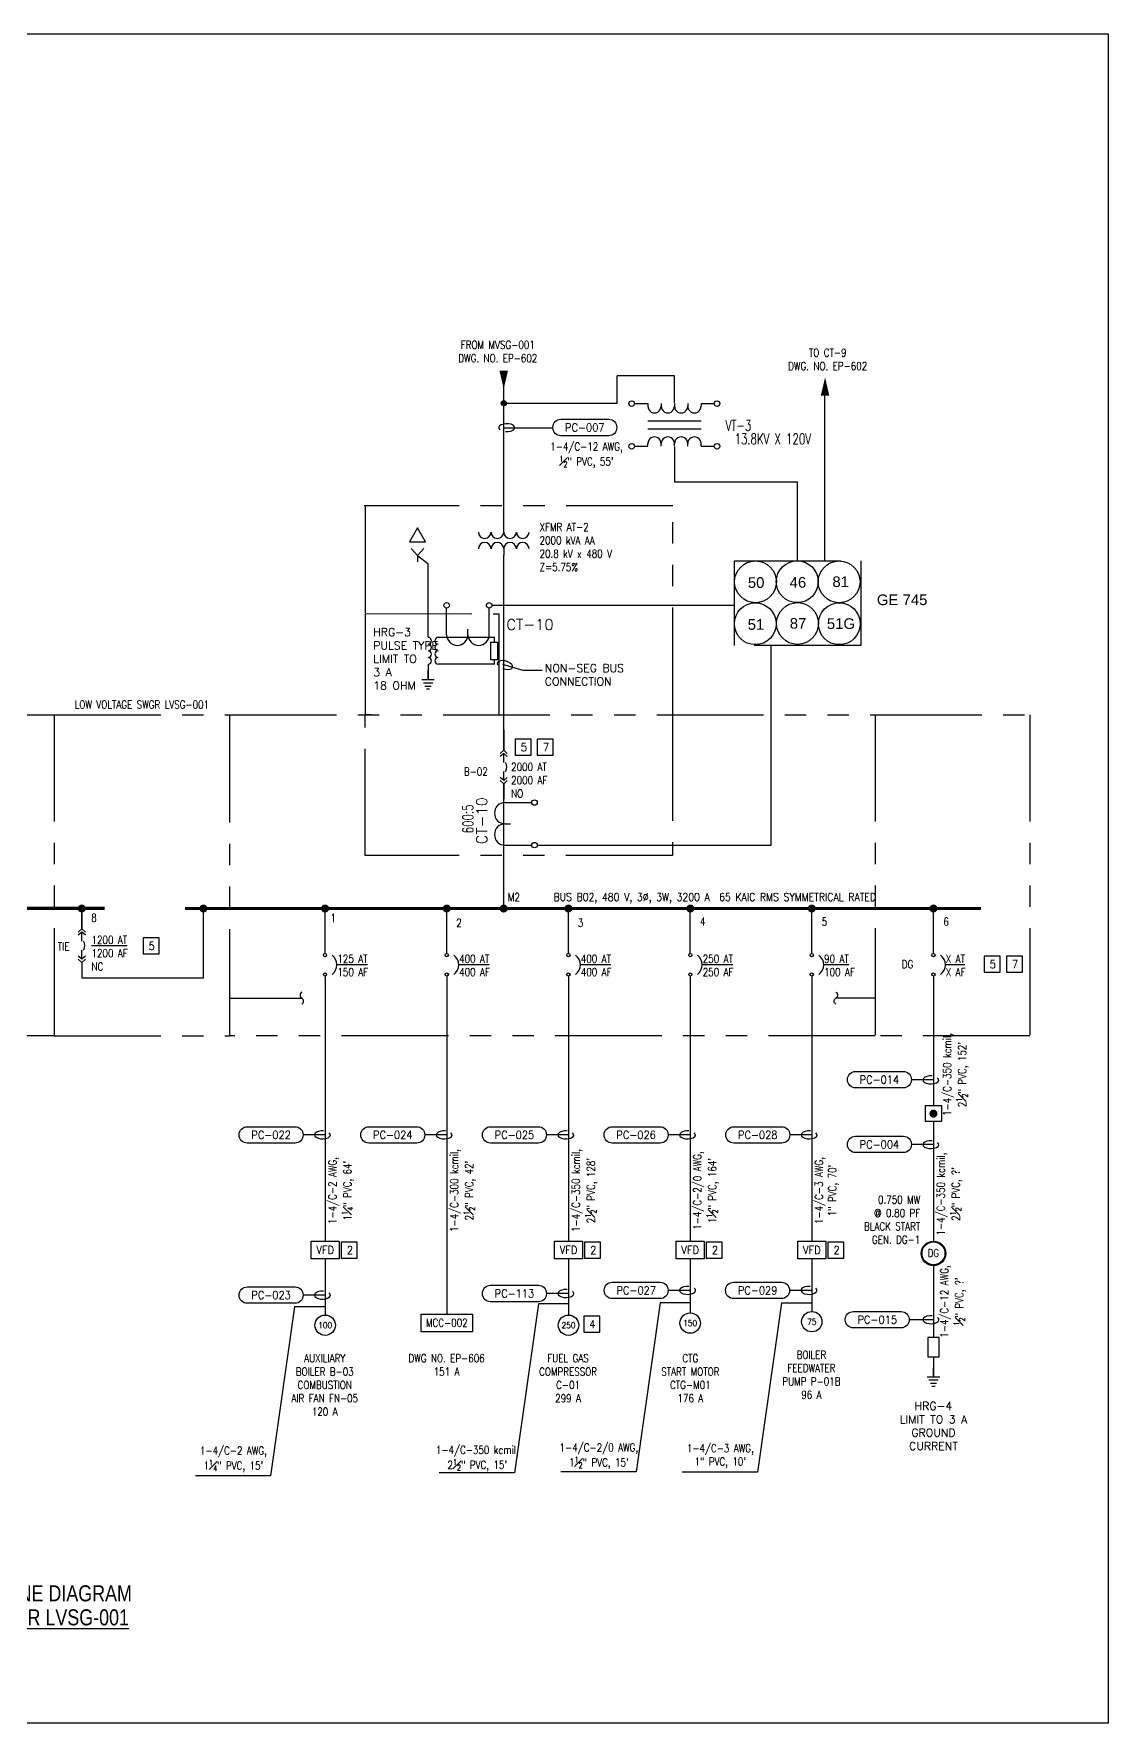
# Model space of a CAD drawing. Extents: x 4.3 to 27.9, y 0.8 to 20.6.
# Drawn here: x 15.35 to 27.94, y 0.83 to 20.62 of the extents above; entities that cross this region are included whole.
import ezdxf
from ezdxf.enums import TextEntityAlignment as Align

# ---------------------------------------------------------------- set-up
doc = ezdxf.new("R2010")
doc.units = 0
doc.header["$MEASUREMENT"] = 0
doc.linetypes.add('PHANTOM', pattern=[2.5, 1.25, -0.25, 0.25, -0.25, 0.25, -0.25])
doc.layers.get('0').update_dxf_attribs({"linetype": 'CONTINUOUS'})
doc.layers.get('Defpoints').update_dxf_attribs({"linetype": 'CONTINUOUS'})
for name, color, linetype in [('D-DETL-TITLE', 2, 'CONTINUOUS'), ('DESC', 7, 'CONTINUOUS'), ('E-1L-N2', 4, 'CONTINUOUS'), ('e-busline', 4, 'CONTINUOUS'), ('E-Cable Tag', 2, 'CONTINUOUS'), ('E-Cable Tag Dims', 3, 'CONTINUOUS'), ('e-ckt_line', 4, 'CONTINUOUS'), ('E-ENCLOSURE', 1, 'PHANTOM'), ('e-line-lwt2', 2, 'CONTINUOUS'), ('e-line-lwt3', 4, 'CONTINUOUS'), ('E-LINE-LWT4', 4, 'CONTINUOUS'), ('e-line-lwt5', 13, 'CONTINUOUS'), ('e-line-text', 2, 'CONTINUOUS'), ('G-Dimns-N', 3, 'CONTINUOUS'), ('G-Text-N', 2, 'CONTINUOUS'), ('SYMS', 7, 'CONTINUOUS'), ('TAGS', 7, 'CONTINUOUS'), ('WIRES', 7, 'CONTINUOUS')]:
    doc.layers.add(name, color=color, linetype=linetype)
doc.styles.add('BOLD', font='helvs1.shx', dxfattribs={"width": 0.8})
doc.styles.add('cb-ps1-8', font='SIMPLEX.shx', dxfattribs={"width": 0.8, "height": 0.125})
doc.styles.add('ROMANS', font='ROMANS.shx')
doc.styles.add('ROMANSCC', font='ROMANS.SHX', dxfattribs={"width": 0.8, "height": 0.125, "bigfont": 'bigfont.shx'})
doc.styles.add('rs', font='romans.shx', dxfattribs={"width": 0.8, "height": 0.1})
doc.styles.get("Standard").update_dxf_attribs({"font": 'arial.ttf', "width": 1.001})
doc.styles.add('STD3-32', font='MONOSI.SHX', dxfattribs={"width": 0.85, "height": 0.09375})
doc.styles.add('WD', font='romans.shx')
doc.dimstyles.new('dim', dxfattribs={"dimtxt": 0.09375, "dimasz": 0.125, "dimexe": 0.125, "dimexo": 0.0625, "dimgap": 0.0625, "dimtad": 1, "dimdec": 5, "dimzin": 3, "dimdsep": 46, "dimlunit": 4, "dimtxsty": 'rs', "dimblk": 'ARCHTICK', "dimcen": -0.09375, "dimdle": 0.125, "dimclrd": 1, "dimclre": 256, "dimclrt": 256, "dimazin": 1, "dimtfac": 1, "dimtdec": 5, "dimtix": 1, "dimtmove": 2, "dimatfit": 3, "dimldrblk": '$loop', "dimfxl": 1, "dimfrac": 1, "dimtolj": 1, "dimtzin": 0, "dimarcsym": 0})

# ---------------------------------------------------------------- blocks, each defined once
blk = doc.blocks.new('E-LINE-0028A')
at = {"layer": 'e-ckt_line'}
for p, q in [((0, 0.129), (0, 0)), ((0, 0), (0, -0.19)), ((0, -0.19), (-0.055, -0.239)), ((0, -0.239), (-0.055, -0.288)), ((0.055, -0.239), (0, -0.19)), ((0, -0.381), (0, -0.239)), ((0.055, -0.288), (0, -0.239)), ((0, -0.664), (0, -0.522)), ((0, -0.664), (-0.055, -0.615)), ((0, -0.713), (-0.055, -0.664)), ((0.055, -0.615), (0, -0.664)), ((0.055, -0.664), (0, -0.713)), ((0, -0.713), (0, -0.954))]:
    blk.add_line(p, q, dxfattribs=at)
blk.add_ellipse((-0.035, -0.451), major_axis=(0, 0.106), ratio=0.788845, start_param=3.982646, end_param=5.442117, dxfattribs=at)
blk = doc.blocks.new('transformer')
for p, q in [((0.459, 0.359), (0.459, 0.457)), ((0.459, 0.097), (0.459, 0))]:
    blk.add_line(p, q)
for centre, start, end in [((0.162, 0.359), 180, 0), ((0.36, 0.359), 180, 360), ((0.558, 0.359), 180, 0), ((0.757, 0.359), 180, 360), ((0.162, 0.097), 360, 180), ((0.36, 0.097), 0, 180), ((0.558, 0.097), 360, 180), ((0.757, 0.097), 0, 180)]:
    blk.add_arc(centre, 0.099, start, end)
blk = doc.blocks.new('G-SYMB-0001')
at = {"layer": 'D-DETL-TITLE'}
blk.add_line((-0.73, 0), (0.031, 0), dxfattribs=at)
at = {"layer": 'D-DETL-TITLE', "color": 4}
blk.add_circle((-0.365, -0.019), 0.366, dxfattribs=at)
at = {"layer": 'D-DETL-TITLE', "color": 3, "style": 'cb-ps1-8', "width": 0.8}
blk.add_text('SCALE:', height=0.125, dxfattribs=at).set_placement((0.073, -0.164))
at = {"layer": 'D-DETL-TITLE', "style": 'BOLD', "width": 0.8}
for tag, p in [('UPPER_TITLE', (0.069, 0.425)), ('LOWER_TITLE', (0.069, 0.05))]:
    blk.add_attdef(tag, p, '', height=0.25, dxfattribs=at)
at = {"layer": 'D-DETL-TITLE', "style": 'cb-ps1-8', "width": 0.8}
blk.add_attdef('DETAIL_TAG', text='', height=0.211, dxfattribs=at).set_placement((-0.353, 0.059), align=Align.CENTER)
at = {"layer": 'D-DETL-TITLE', "color": 3, "style": 'cb-ps1-8', "width": 0.8}
blk.add_attdef('DETAIL_SHEET', text='', height=0.125, dxfattribs=at).set_placement((-0.365, -0.164), align=Align.CENTER)
blk.add_attdef('SCALE', (0.784, -0.164), '', height=0.125, dxfattribs=at)
blk = doc.blocks.new('$loop')
blk.add_ellipse((-0.25, 0), major_axis=(0.75, 0), ratio=0.5, start_param=1.415416, end_param=6.849418)
blk = doc.blocks.new('_ArchTick')
at = {"color": 0, "linetype": 'ByBlock', "const_width": 0.15}
blk.add_lwpolyline([(-0.5, -0.5), (0.5, 0.5)], dxfattribs=at)
blk = doc.blocks.new('SLD-MTR')
at = {"layer": 'E-1L-N2'}
blk.add_circle((0, -0.159), 0.159, dxfattribs=at)
at = {"layer": 'e-line-text', "style": 'ROMANS', "width": 0.9, "flags": 4}
blk.add_attdef('MOTORRATING', text='', height=0.0937, dxfattribs=at).set_placement((0, -0.16), align=Align.MIDDLE_CENTER)
blk = doc.blocks.new('G-KEYN-0003')
blk.add_lwpolyline([(-0.135, 0.125), (-0.135, -0.125), (0.115, -0.125), (0.115, 0.125)], close=True)
at = {"style": 'STD3-32', "width": 0.85}
blk.add_attdef('NO', text='', height=0.0938, dxfattribs=at).set_placement((0, 0), align=Align.MIDDLE)
blk = doc.blocks.new('E-Cable Tag')
at = {"layer": 'E-Cable Tag'}
blk.add_lwpolyline([(-0.374, 0.128), (0.374, 0.128, -0.414214), (0.499, 0.003), (0.499, -0.003, -0.414214), (0.374, -0.128), (-0.374, -0.128, -0.414214), (-0.499, -0.003), (-0.499, 0.003, -0.414214)], format="xyb", close=True, dxfattribs=at)
at = {"layer": 'E-Cable Tag', "style": 'ROMANS', "width": 0.9}
blk.add_attdef('CELEMFR5-R1(1)', text='', height=0.125, dxfattribs=at).set_placement((0, 0), align=Align.MIDDLE_CENTER)
blk = doc.blocks.new('VFD')
at = {"layer": 'G-Text-N'}
blk.add_lwpolyline([(-0.218, 0), (0.218, 0), (0.218, -0.277), (-0.218, -0.277)], close=True, dxfattribs=at)
at = {"layer": 'G-Text-N', "style": 'ROMANS', "width": 0.9}
blk.add_attdef('VFD', text='', height=0.125, dxfattribs=at).set_placement((0, -0.139), align=Align.MIDDLE_CENTER)
blk = doc.blocks.new('E2')
for centre, start, end in [((-0.1875, 0), 180, 0), ((-0.0625, 0), 180, 0), ((0.0625, 0), 180, 0), ((0.1875, 0), 180, 0), ((-0.1875, -0.1875), 0, 180), ((-0.0625, -0.1875), 0, 180), ((0.0625, -0.1875), 0, 180), ((0.1875, -0.1875), 0, 180)]:
    blk.add_arc(centre, 0.0625, start, end)
blk = doc.blocks.new('e-ground')
at = {"layer": 'e-line-lwt3'}
for p, q in [((0.097, 0), (-0.097, 0)), ((0, 0), (0, 0.146)), ((0.073, -0.049), (-0.073, -0.049)), ((-0.049, -0.097), (0.049, -0.097)), ((0.024, -0.146), (-0.024, -0.146))]:
    blk.add_line(p, q, dxfattribs=at)
blk = doc.blocks.new('CB BOLT ON')
at = {"layer": 'E-LINE-LWT4', "linetype": 'Continuous'}
for centre in [(4.385, 22.683), (4.385, 22.38)]:
    blk.add_circle(centre, 0.0256, dxfattribs=at)
blk.add_arc((4.381, 22.532), 0.19, 306.8129, 52.8429, dxfattribs=at)
blk = doc.blocks.new('BREAK')
for centre, radius, start, end in [((0.19, -0.1), 0.212, 27.8124, 152.1876), ((-0.19, 0.11), 0.218, 210.5622, 329.4378)]:
    blk.add_arc(centre, radius, start, end)
blk = doc.blocks.new('E-GENERATOR')
at = {"layer": 'G-Text-N'}
for radius in [0.192, 0.179]:
    blk.add_circle((-0.016, -0.012), radius, dxfattribs=at)
at = {"color": 2, "style": 'ROMANS', "width": 0.8}
blk.add_attdef('52', text='', height=0.122, dxfattribs=at).set_placement((-0.018, -0.006), align=Align.MIDDLE)
blk = doc.blocks.new('HXF1CT')
for p, q in [((-0.25, 0.344), (-0.25, 0.032)), ((0, 0.344), (0, 0.281)), ((0.25, 0.344), (0.25, 0.032))]:
    blk.add_line(p, q)
for centre in [(-0.249, 0), (0.249, 0)]:
    blk.add_circle(centre, 0.0322)
for centre in [(-0.125, 0.344), (0.125, 0.344)]:
    blk.add_arc(centre, 0.125, 0, 180)
at = {"style": 'WD', "width": 0.7}
for tag, p in [('INST', (-0.388, 0.577)), ('LOC', (-0.388, 0.408)), ('DESC1', (-0.388, 0.252)), ('DESC2', (-0.388, 0.095))]:
    blk.add_attdef(tag, text='', height=0.125, dxfattribs=at).set_placement(p, align=Align.RIGHT)
at = {"style": 'WD'}
blk.add_attdef('TYPE', text='', height=0.125, dxfattribs=at).set_placement((0, 0.125), align=Align.CENTER)
for tag, p, height, flags in [('FAMILY', (0.304, 0.191), 0.01, 9), ('X4TERM01', (-0.281, 0), 0.0125, 1), ('X1TERM02', (0.281, 0), 0.0125, 1), ('X8TERM01', (-0.249, -0.032), 0.0125, 1), ('X8TERM02', (0.249, -0.032), 0.0125, 1)]:
    blk.add_attdef(tag, p, '', height=height, dxfattribs=dict(at, flags=flags))
blk.add_attdef('TAG1', (0.368, 0.188), '', height=0.125, dxfattribs=at)
at = {"linetype": 'Continuous', "style": 'WD', "flags": 9}
for tag, p in [('ASSYCODE', (0.328, 0.125)), ('MFG', (0.327, 0.143)), ('CAT', (0.329, 0.162))]:
    blk.add_attdef(tag, text='', height=0.01, dxfattribs=at).set_placement(p, align=Align.CENTER)
at = {"style": 'WD', "width": 0.7}
blk.add_attdef('RATING1', (0.368, 0.031), '', height=0.125, dxfattribs=at)
at = {"linetype": 'Continuous', "style": 'WD', "flags": 8}
for tag, p in [('TERM01', (-0.188, -0.031)), ('TERM02', (0.328, -0.031))]:
    blk.add_attdef(tag, text='', height=0.125, dxfattribs=at).set_placement(p, align=Align.TOP_LEFT)
blk = doc.blocks.new('HXF1')
for p, q in [((-0.469, 0), (-0.312, 0)), ((-0.312, 0), (-0.312, -0.031)), ((-0.156, 0), (-0.156, -0.031)), ((0, 0), (0, -0.031)), ((0.156, 0), (0.156, -0.031)), ((0.312, 0), (0.467, 0)), ((0.312, 0), (0.312, -0.031)), ((-0.312, -0.203), (0.312, -0.203)), ((-0.312, -0.297), (0.312, -0.297)), ((-0.469, -0.5), (-0.312, -0.5)), ((-0.312, -0.5), (-0.312, -0.469)), ((-0.156, -0.5), (-0.156, -0.469)), ((0, -0.5), (0, -0.469)), ((0.156, -0.5), (0.156, -0.469)), ((0.312, -0.5), (0.312, -0.469)), ((0.312, -0.5), (0.467, -0.5))]:
    blk.add_line(p, q)
for centre in [(-0.501, 0), (0.499, 0), (-0.501, -0.5), (0.499, -0.5)]:
    blk.add_circle(centre, 0.0322)
for centre, start, end in [((-0.234, -0.031), 180, 0.001), ((-0.078, -0.031), 180, 0.001), ((0.078, -0.031), 180, 0.001), ((0.234, -0.031), 180, 0.001), ((-0.234, -0.469), 0.001, 180.002), ((-0.078, -0.469), 0.001, 180.002), ((0.078, -0.469), 0.001, 180.002), ((0.234, -0.469), 0.001, 180.002)]:
    blk.add_arc(centre, 0.0781, start, end)
at = {"style": 'WD', "width": 0.7}
for tag, p in [('INST', (-0.591, 0.006)), ('DESC1', (-0.591, -0.32)), ('LOC', (-0.591, -0.164)), ('DESC2', (-0.591, -0.476))]:
    blk.add_attdef(tag, text='', height=0.125, dxfattribs=at).set_placement(p, align=Align.RIGHT)
at = {"linetype": 'Continuous', "style": 'WD', "flags": 8}
for tag, p in [('TERM03', (-0.031, 0.016)), ('TERM02', (0.438, 0.016))]:
    blk.add_attdef(tag, text='', height=0.125, dxfattribs=at).set_placement(p, align=Align.RIGHT)
at = {"style": 'WD'}
for tag, p, height, flags in [('X4TERM01', (-0.533, 0), 0.0125, 1), ('X2TERM01', (-0.501, 0.032), 0.0125, 1), ('X2TERM03', (0, 0.009), 0.0125, 1), ('X2TERM02', (0.499, 0.032), 0.0125, 1), ('X1TERM02', (0.531, 0), 0.0125, 1), ('FAMILY', (0.46, -0.247), 0.01, 9), ('X4TERM04', (-0.533, -0.5), 0.0125, 1), ('X8TERM04', (-0.501, -0.532), 0.0125, 1), ('X8TERM06', (0, -0.507), 0.0125, 1), ('X8TERM05', (0.499, -0.532), 0.0125, 1), ('X1TERM05', (0.531, -0.5), 0.0125, 1)]:
    blk.add_attdef(tag, p, '', height=height, dxfattribs=dict(at, flags=flags))
at = {"linetype": 'Continuous', "style": 'WD', "flags": 8}
blk.add_attdef('TERM01', (-0.438, 0.016), '', height=0.125, dxfattribs=at)
at = {"style": 'WD'}
blk.add_attdef('TAG1', (0.524, -0.219), '', height=0.125, dxfattribs=at)
at = {"linetype": 'Continuous', "style": 'WD', "flags": 9}
for tag, p in [('ASSYCODE', (0.487, -0.313)), ('MFG', (0.484, -0.295)), ('CAT', (0.485, -0.275))]:
    blk.add_attdef(tag, text='', height=0.01, dxfattribs=at).set_placement(p, align=Align.CENTER)
at = {"style": 'WD', "width": 0.7}
blk.add_attdef('RATING1', (0.556, -0.375), '', height=0.125, dxfattribs=at)
at = {"linetype": 'Continuous', "style": 'WD', "flags": 8}
for tag, p in [('TERM06', (-0.031, -0.516)), ('TERM05', (0.438, -0.516))]:
    blk.add_attdef(tag, text='', height=0.125, dxfattribs=at).set_placement(p, align=Align.TOP_RIGHT)
blk.add_attdef('TERM04', text='', height=0.125, dxfattribs=at).set_placement((-0.438, -0.516), align=Align.TOP_LEFT)
blk = doc.blocks.new('WDDOT')
for radius in [0.03, 0.0187, 0.00929]:
    blk.add_circle((0, 0), radius)

msp = doc.modelspace()

# ---------------------------------------------------------------- linework, layer by layer
at = {"layer": 'Defpoints', "color": 3}
for p, q in [((21.265, 5.745), (20.985, 3.766)), ((21.619, 5.745), (21.265, 5.745)), ((22.689, 5.754), (22.408, 3.775)), ((23.043, 5.754), (22.689, 5.754)), ((24.112, 5.751), (23.831, 3.772)), ((24.466, 5.751), (24.112, 5.751)), ((18.408, 5.708), (18.127, 3.729)), ((18.762, 5.708), (18.408, 5.708)), ((20.985, 3.766), (20.103, 3.766)), ((22.408, 3.775), (21.526, 3.775)), ((23.831, 3.772), (22.949, 3.772)), ((18.127, 3.729), (17.246, 3.729))]:
    msp.add_line(p, q, dxfattribs=at)
at = {"layer": 'Defpoints'}
msp.add_lwpolyline([(4.274, 20.622), (27.938, 20.622), (27.938, 0.831), (4.274, 0.831)], close=True, dxfattribs=at)
at = {"layer": 'e-busline', "const_width": 0.0375, "flags": 128}
for points in [[(5.358, 10.377), (16.184, 10.377)], [(17.123, 10.375), (26.449, 10.375)]]:
    msp.add_lwpolyline(points, dxfattribs=at)
at = {"layer": 'e-busline', "const_width": 0.0469, "flags": 128}
for points in [[(15.892, 10.375, 1), (15.939, 10.375, 1)], [(17.317, 10.375, 1), (17.364, 10.375, 1)], [(18.741, 10.375, 1), (18.788, 10.375, 1)], [(20.167, 10.375, 1), (20.214, 10.375, 1)], [(20.834, 10.375, 1), (20.881, 10.375, 1)], [(21.592, 10.375, 1), (21.639, 10.375, 1)], [(23.02, 10.375, 1), (23.067, 10.375, 1)], [(24.442, 10.375, 1), (24.489, 10.375, 1)], [(25.867, 10.375, 1), (25.914, 10.375, 1)]]:
    msp.add_lwpolyline(points, format="xyb", close=True, dxfattribs=at)
at = {"layer": 'E-ENCLOSURE'}
for p, q in [((15.59, 12.645), (17.649, 12.645)), ((15.59, 8.883), (17.649, 8.883))]:
    msp.add_line(p, q, dxfattribs=at)
for points in [[(22.837, 12.651), (22.837, 15.091), (19.224, 15.091)], [(19.234, 15.09), (19.234, 13.831), (20.8, 13.827), (20.8, 12.645)], [(22.836, 12.652), (22.836, 10.998), (19.235, 10.996), (19.235, 12.651)], [(25.209, 12.645), (27.02, 12.645), (27.02, 8.883), (25.209, 8.883)]]:
    msp.add_lwpolyline(points, dxfattribs=at)
for points in [[(23.559, 14.449), (25.039, 14.449), (25.039, 13.457), (23.559, 13.457)], [(5.114, 12.645), (15.59, 12.645), (15.59, 8.883), (5.114, 8.883)], [(17.649, 12.645), (25.209, 12.645), (25.209, 8.883), (17.649, 8.883)]]:
    msp.add_lwpolyline(points, close=True, dxfattribs=at)
at = {"layer": 'E-ENCLOSURE', "flags": 128}
msp.add_lwpolyline([(19.234, 13.829), (19.234, 12.648), (19.435, 12.645)], dxfattribs=at)
at = {"layer": 'e-line-lwt2'}
for p, q in [((17.649, 9.325), (18.492, 9.325)), ((25.209, 9.325), (24.748, 9.325))]:
    msp.add_line(p, q, dxfattribs=at)
msp.add_lwpolyline([(19.889, 5.624), (20.492, 5.624), (20.492, 5.416), (19.889, 5.416)], close=True, dxfattribs=at)
at = {"layer": 'e-line-lwt3'}
for p, q in [((19.847, 14.51), (19.97, 14.418)), ((19.97, 14.418), (19.97, 13.552)), ((20.087, 13.552), (20.75, 13.552)), ((20.746, 13.549), (20.746, 13.494)), ((20.746, 13.29), (20.746, 13.234)), ((19.971, 13.237), (19.971, 13.053)), ((20.744, 13.237), (20.089, 13.237)), ((18.764, 9.848), (18.764, 9.997)), ((20.191, 9.848), (20.191, 9.997)), ((21.616, 9.848), (21.616, 9.997)), ((23.043, 9.848), (23.043, 9.997)), ((24.466, 9.848), (24.466, 9.997)), ((25.891, 9.848), (25.891, 9.997)), ((18.764, 9.583), (18.764, 9.457)), ((20.191, 9.583), (20.191, 9.457)), ((21.616, 9.583), (21.616, 9.457)), ((23.043, 9.583), (23.043, 9.457)), ((24.466, 9.583), (24.466, 9.457)), ((25.891, 9.583), (25.891, 9.457))]:
    msp.add_line(p, q, dxfattribs=at)
for points in [[(20.706, 13.494), (20.786, 13.494), (20.786, 13.29), (20.706, 13.29)], [(25.797, 8.066), (25.984, 8.066), (25.984, 7.878), (25.797, 7.878)], [(25.958, 5.35), (25.823, 5.35), (25.823, 5.122), (25.958, 5.122)]]:
    msp.add_lwpolyline(points, close=True, dxfattribs=at)
at = {"layer": 'e-line-lwt3', "const_width": 0.0469, "flags": 128}
msp.add_lwpolyline([(25.867, 7.972, 1), (25.914, 7.972, 1)], format="xyb", close=True, dxfattribs=at)
at = {"layer": 'e-line-lwt3'}
for points in [[(20.907, 16.674), (20.857, 16.461), (20.808, 16.674)], [(24.571, 16.383), (24.621, 16.596), (24.671, 16.383)]]:
    msp.add_solid(points, dxfattribs=at)
at = {"layer": 'e-line-lwt5'}
for p, q in [((20.857, 14.859), (20.857, 16.674)), ((20.857, 12.23), (20.857, 14.516)), ((20.857, 10.375), (20.857, 11.838)), ((15.916, 10.136), (15.916, 10.352)), ((17.341, 9.563), (17.341, 10.375)), ((18.764, 9.997), (18.764, 10.375)), ((20.191, 9.997), (20.191, 10.375)), ((21.616, 9.997), (21.616, 10.375)), ((23.043, 9.997), (23.043, 10.375)), ((24.466, 9.997), (24.466, 10.375)), ((25.891, 9.997), (25.891, 10.375)), ((15.916, 9.744), (15.916, 9.563)), ((15.916, 9.563), (17.341, 9.563)), ((18.766, 9.514), (18.766, 6.479)), ((20.191, 9.514), (20.191, 5.626)), ((21.616, 9.514), (21.616, 6.479)), ((23.041, 9.514), (23.041, 6.479)), ((24.466, 9.514), (24.466, 6.479)), ((25.891, 9.457), (25.891, 8.066)), ((25.891, 7.878), (25.891, 6.479)), ((18.766, 6.271), (18.766, 5.613)), ((21.616, 6.271), (21.616, 5.613)), ((23.041, 6.271), (23.041, 5.638)), ((24.466, 6.271), (24.466, 5.652)), ((25.891, 6.191), (25.891, 5.35)), ((25.891, 5.122), (25.891, 4.886))]:
    msp.add_line(p, q, dxfattribs=at)
at = {"layer": 'G-Text-N'}
for p, q in [((19.774, 14.592), (19.847, 14.51)), ((19.92, 14.592), (19.847, 14.51)), ((19.847, 14.51), (19.847, 14.436))]:
    msp.add_line(p, q, dxfattribs=at)
msp.add_lwpolyline([(19.848, 14.834), (19.754, 14.67), (19.943, 14.67)], close=True, dxfattribs=at)
at = {"layer": 'WIRES', "color": 3}
for p, q in [((22.187, 16.294), (22.187, 16.616)), ((22.857, 16.616), (22.187, 16.616)), ((22.857, 16.299), (22.857, 16.616)), ((20.857, 16.294), (22.187, 16.294)), ((23.416, 16.266), (23.416, 16.266)), ((24.62, 14.449), (24.62, 16.383)), ((22.857, 15.784), (22.857, 15.372)), ((22.857, 15.372), (23.416, 15.372)), ((23.416, 15.372), (24.299, 15.372)), ((24.299, 14.448), (24.299, 15.372)), ((20.719, 13.927), (23.554, 13.927)), ((23.989, 11.119), (23.989, 13.454)), ((21.25, 11.119), (23.989, 11.119))]:
    msp.add_line(p, q, dxfattribs=at)
at = {"layer": 'WIRES'}
for p, q in [((23.562, 14.19), (23.562, 14.227)), ((24.051, 14.192), (24.051, 14.229)), ((24.542, 14.2), (24.542, 14.237)), ((23.56, 13.699), (23.56, 13.736)), ((24.053, 13.712), (24.053, 13.749)), ((24.544, 13.709), (24.544, 13.746))]:
    msp.add_line(p, q, dxfattribs=at)
at = {"layer": 'WIRES', "color": 4}
for centre in [(24.295, 14.203), (23.806, 14.202), (24.786, 14.202), (23.804, 13.711), (24.298, 13.714), (24.788, 13.711)]:
    msp.add_circle(centre, 0.245, dxfattribs=at)

# ---------------------------------------------------------------- block references
at = {"xscale": 0.75, "yscale": 0.75, "zscale": 0.75}
msp.add_blockref('E-GENERATOR', (25.903, 6.344), dxfattribs=at).add_auto_attribs({'52': 'DG'})
at = {"layer": 'D-DETL-TITLE', "xscale": 0.75, "yscale": 0.75, "zscale": 0.75}
msp.add_blockref('G-SYMB-0001', (14.122, 1.94), dxfattribs=at).add_auto_attribs({'UPPER_TITLE': 'SINGLE LINE DIAGRAM', 'LOWER_TITLE': '%%u480 V SWGR LVSG-001', 'DETAIL_TAG': '1', 'DETAIL_SHEET': '-', 'SCALE': 'NTS'})
at = {"layer": 'E-Cable Tag', "xscale": 0.75, "yscale": 0.75, "zscale": 0.75}
for p, values in [((25.258, 8.37), {'CELEMFR5-R1(1)': 'PC-014'}), ((18.133, 7.723), {'CELEMFR5-R1(1)': 'PC-022'}), ((19.558, 7.723), {'CELEMFR5-R1(1)': 'PC-024'}), ((20.983, 7.723), {'CELEMFR5-R1(1)': 'PC-025'}), ((22.408, 7.723), {'CELEMFR5-R1(1)': 'PC-026'}), ((23.833, 7.723), {'CELEMFR5-R1(1)': 'PC-028'}), ((25.258, 7.611), {'CELEMFR5-R1(1)': 'PC-004'}), ((18.133, 5.846), {'CELEMFR5-R1(1)': 'PC-023'}), ((20.983, 5.865), {'CELEMFR5-R1(1)': 'PC-113'}), ((22.409, 5.901), {'CELEMFR5-R1(1)': 'PC-027'}), ((23.831, 5.901), {'CELEMFR5-R1(1)': 'PC-029'}), ((25.232, 5.558), {'CELEMFR5-R1(1)': 'PC-015'})]:
    msp.add_blockref('E-Cable Tag', p, dxfattribs=at).add_auto_attribs(values)
at = {"layer": 'e-line-lwt2', "yscale": 0.1875, "zscale": 0.1875}
for p, xscale, rotation in [((18.492, 9.325), 0.1875, 270), ((24.748, 9.325), -0.1875, 90)]:
    msp.add_blockref('BREAK', p, dxfattribs=dict(at, xscale=xscale, rotation=rotation))
at = {"layer": 'e-line-lwt3', "xscale": 0.75, "yscale": 0.75, "zscale": 0.75}
for name, p in [('transformer', (20.513, 14.516)), ('E-LINE-0028A', (20.857, 12.372)), ('CB BOLT ON', (15.475, -7.183)), ('CB BOLT ON', (16.902, -7.183)), ('CB BOLT ON', (18.327, -7.183)), ('CB BOLT ON', (19.754, -7.183)), ('CB BOLT ON', (21.177, -7.183)), ('CB BOLT ON', (22.602, -7.183))]:
    msp.add_blockref(name, p, dxfattribs=at)
at = {"layer": 'e-line-lwt3', "xscale": 0.6300000000000026, "yscale": 0.6300000000000026, "zscale": 0.6300000000000026, "rotation": 270}
msp.add_blockref('E2', (20.089, 13.394), dxfattribs=at)
at = {"layer": 'e-line-lwt3', "xscale": 0.75, "yscale": 0.75, "zscale": 0.75}
for p, values in [((18.766, 5.613), {'MOTORRATING': '100'}), ((21.616, 5.613), {'MOTORRATING': '250'}), ((23.041, 5.638), {'MOTORRATING': '150'}), ((24.466, 5.654), {'MOTORRATING': '75'})]:
    msp.add_blockref('SLD-MTR', p, dxfattribs=at).add_auto_attribs(values)
at = {"layer": 'e-line-lwt5', "xscale": 0.75, "yscale": 0.75, "zscale": 0.75}
msp.add_blockref('E-LINE-0028A', (15.916, 10.279), dxfattribs=at)
at = {"layer": 'G-Text-N', "xscale": 0.75, "yscale": 0.75, "zscale": 0.75}
for name, p, values in [('E-Cable Tag', (21.807, 16.01), {'CELEMFR5-R1(1)': 'PC-007'}), ('VFD', (18.766, 6.479), {'VFD': 'VFD'}), ('VFD', (21.616, 6.479), {'VFD': 'VFD'}), ('VFD', (23.041, 6.479), {'VFD': 'VFD'}), ('VFD', (24.466, 6.479), {'VFD': 'VFD'})]:
    msp.add_blockref(name, p, dxfattribs=at).add_auto_attribs(values)
for p in [(19.971, 13.053), (25.891, 4.886)]:
    msp.add_blockref('e-ground', p, dxfattribs=at)
at = {"layer": 'G-Text-N'}
ref = msp.add_blockref('G-KEYN-0003', (21.093, 12.265), dxfattribs=dict(at, xscale=0.75, yscale=0.75, zscale=0.75))
ref.add_attrib('NO', '5', dxfattribs={"layer": '0', "height": 0.0938, "style": 'ROMANS', "width": 0.9}).set_placement((21.093, 12.265), align=Align.MIDDLE)
ref = msp.add_blockref('G-KEYN-0003', (21.352, 12.265), dxfattribs=dict(at, xscale=0.75, yscale=0.75, zscale=0.75))
ref.add_attrib('NO', '7', dxfattribs={"layer": '0', "height": 0.0938, "style": 'ROMANS', "width": 0.9}).set_placement((21.352, 12.265), align=Align.MIDDLE)
ref = msp.add_blockref('G-KEYN-0003', (16.734, 9.936), dxfattribs=dict(at, xscale=0.75, yscale=0.75, zscale=0.75))
ref.add_attrib('NO', '5', dxfattribs={"layer": '0', "height": 0.0938, "style": 'ROMANS', "width": 0.9}).set_placement((16.734, 9.936), align=Align.MIDDLE)
ref = msp.add_blockref('G-KEYN-0003', (26.586, 9.722), dxfattribs=dict(at, xscale=0.75, yscale=0.75, zscale=0.75))
ref.add_attrib('NO', '5', dxfattribs={"layer": '0', "height": 0.0938, "style": 'ROMANS', "width": 0.9}).set_placement((26.586, 9.722), align=Align.MIDDLE)
ref = msp.add_blockref('G-KEYN-0003', (26.846, 9.722), dxfattribs=dict(at, xscale=0.75, yscale=0.75, zscale=0.75))
ref.add_attrib('NO', '7', dxfattribs={"layer": '0', "height": 0.0938, "style": 'ROMANS', "width": 0.9}).set_placement((26.846, 9.722), align=Align.MIDDLE)
ref = msp.add_blockref('G-KEYN-0003', (19.056, 6.373), dxfattribs=dict(at, xscale=0.75, yscale=0.75, zscale=0.75))
ref.add_attrib('NO', '2', dxfattribs={"layer": '0', "height": 0.0938, "style": 'ROMANS', "width": 0.9}).set_placement((19.056, 6.373), align=Align.MIDDLE)
ref = msp.add_blockref('G-KEYN-0003', (21.906, 6.373), dxfattribs=dict(at, xscale=0.75, yscale=0.75, zscale=0.75))
ref.add_attrib('NO', '2', dxfattribs={"layer": '0', "height": 0.0938, "style": 'ROMANS', "width": 0.9}).set_placement((21.906, 6.373), align=Align.MIDDLE)
ref = msp.add_blockref('G-KEYN-0003', (23.331, 6.373), dxfattribs=dict(at, xscale=0.75, yscale=0.75, zscale=0.75))
ref.add_attrib('NO', '2', dxfattribs={"layer": '0', "height": 0.0938, "style": 'ROMANS', "width": 0.9}).set_placement((23.331, 6.373), align=Align.MIDDLE)
ref = msp.add_blockref('G-KEYN-0003', (24.756, 6.373), dxfattribs=dict(at, xscale=0.75, yscale=0.75, zscale=0.75))
ref.add_attrib('NO', '2', dxfattribs={"layer": '0', "height": 0.0938, "style": 'ROMANS', "width": 0.9}).set_placement((24.756, 6.373), align=Align.MIDDLE)
ref = msp.add_blockref('G-KEYN-0003', (21.895, 5.507), dxfattribs=dict(at, xscale=0.75, yscale=0.75, zscale=0.75))
ref.add_attrib('NO', '4', dxfattribs={"layer": '0', "height": 0.0938, "style": 'ROMANS', "width": 0.9}).set_placement((21.895, 5.507), align=Align.MIDDLE)
at = {"layer": 'SYMS', "color": 3}
msp.add_blockref('WDDOT', (20.857, 16.294), dxfattribs=at)
at = {"layer": 'SYMS'}
ref = msp.add_blockref('HXF1', (22.857, 16.29), dxfattribs=at)
ref.add_attrib('DESC1', 'VT-3', dxfattribs={"layer": 'DESC', "height": 0.125, "style": 'WD', "width": 0.7}).set_placement((23.757, 15.971), align=Align.RIGHT)
ref.add_attrib('DESC2', '13.8KV X 120V', dxfattribs={"layer": 'DESC', "height": 0.125, "style": 'WD', "width": 0.7}).set_placement((24.457, 15.814), align=Align.RIGHT)
ref = msp.add_blockref('HXF1CT', (20.438, 13.927), dxfattribs=dict(at, rotation=180))
ref.add_attrib('TAG1', 'CT-10', (20.889, 13.639), dxfattribs={"layer": 'TAGS', "height": 0.125, "style": 'WD'})
ref = msp.add_blockref('HXF1CT', (21.218, 11.367), dxfattribs=dict(at, rotation=90))
ref.add_attrib('TAG1', 'CT-10', (20.663, 11.127), dxfattribs={"layer": 'TAGS', "height": 0.125, "rotation": 90, "style": 'WD'})
ref.add_attrib('DESC1', '600:5', dxfattribs={"layer": 'DESC', "height": 0.125, "rotation": 90, "style": 'WD', "width": 0.7}).set_placement((20.5, 11.594), align=Align.RIGHT)

# ---------------------------------------------------------------- texts
at = {"layer": 'DESC', "char_height": 0.125, "attachment_point": 1}
for s, insert in [('50', (23.717, 14.256)), ('46', (24.206, 14.258)), ('81', (24.707, 14.266)), ('GE 745', (25.228, 14.054)), ('51', (23.715, 13.765)), ('87', (24.208, 13.778)), ('51G', (24.642, 13.775))]:
    msp.add_mtext_dynamic_manual_height_columns(s, width=0.71713, gutter_width=0.501, heights=[0], dxfattribs=dict(at, insert=insert))
at = {"layer": 'G-Text-N', "linetype": 'Continuous', "style": 'ROMANS', "width": 0.8}
for s, p in [('B-02', (20.391, 11.932)), ('M2', (20.906, 10.463)), ('1', (18.828, 10.217, -135)), ('TIE', (15.634, 9.883)), ('DG', (25.52, 9.675))]:
    msp.add_text(s, height=0.0938, dxfattribs=at).set_placement(p)
at = {"layer": 'G-Text-N', "style": 'ROMANSCC', "width": 0.85}
msp.add_text('BUS B02, 480 V, 3%%C, 3W, 3200 A  65 KAIC RMS SYMMETRICAL RATED', height=0.09375, dxfattribs=at).set_placement((21.441, 10.463))
at = {"layer": 'G-Text-N', "style": 'ROMANSCC', "width": 0.8}
msp.add_text('MCC-002', height=0.0938, dxfattribs=at).set_placement((20.191, 5.522), align=Align.MIDDLE_CENTER)
at = {"layer": 'G-Text-N', "char_height": 0.09375}
for s, insert, width, attachment_point, style in [('{\\Fromans|c0;FROM MVSG-001\\PDWG. NO. EP-602}', (20.788, 17.025), 1.20921, 2, 'ROMANSCC'), ('{\\Fromans|c0;TO CT-9\\PDWG. NO. EP-602}', (24.652, 16.933), 1.20921, 2, 'ROMANSCC'), ('\\A1;{\\Fromans|c0;1-4/C-12 AWG, \\P\\H0.7x;\\S1#2;\\H1.4286x;" PVC, 55\'}', (21.827, 15.833), 1.21849, 2, 'ROMANSCC'), ('{\\Fromans|c0;XFMR AT-2 \\P2000 kVA AA\\P20.8 kV x 480 V\\PZ=5.75%}', (21.277, 14.891), 1.20921, 1, 'ROMANSCC'), ('HRG-3\\PPULSE TYPE\\PLIMIT TO   3 A\\P18 OHM', (19.329, 13.659), 0.78315, 1, 'ROMANS'), ('NON-SEG BUS CONNECTION', (21.338, 13.238), 1.07279, 1, 'ROMANS'), ('{\\Fromans.shx|c0;LOW VOLTAGE SWGR LVSG-001}', (16.619, 12.811), 2.26113, 2, 'ROMANSCC'), ('{\\Fromans|c0;2000 AT\\P2000 AF\\PNO}', (20.944, 12.081), 1.07667, 1, 'ROMANSCC'), ('{\\Fromans|c0;8}', (16.026, 10.313), 1.17188, 1, 'ROMANSCC'), ('{\\Fromans|c0;2}', (20.301, 10.254), 1.17188, 1, 'ROMANSCC'), ('{\\Fromans|c0;3}', (21.726, 10.254), 0.05539, 1, 'ROMANSCC'), ('{\\Fromans|c0;4}', (23.156, 10.268), 1.17188, 1, 'ROMANSCC'), ('{\\Fromans|c0;5}', (24.581, 10.268), 1.17188, 1, 'ROMANSCC'), ('{\\Fromans|c0;6}', (26.006, 10.268), 1.17188, 1, 'ROMANSCC'), ('{\\Fromans|c0;\\L1200 AT\\P\\l1200 AF\\PNC}', (16.029, 10.054), 1.17188, 1, 'ROMANSCC'), ('{\\Fromans|c0;\\L125 AT\\P\\l150 AF}', (18.909, 9.833), 0.41661, 1, 'ROMANSCC'), ('{\\Fromans|c0;\\L400 AT\\P\\l400 AF}', (20.335, 9.833), 0.44219, 1, 'ROMANSCC'), ('{\\Fromans|c0;\\L400 AT\\P\\l400 AF}', (21.76, 9.833), 0.43328, 1, 'ROMANSCC'), ('{\\Fromans|c0;\\L250 AT\\P\\l250 AF}', (23.188, 9.833), 0.44994, 1, 'ROMANSCC'), ('{\\Fromans|c0;\\L90 AT\\P\\l100 AF}', (24.61, 9.833), 0.44161, 1, 'ROMANSCC'), ('{\\Fromans|c0;\\LX AT\\P\\lX AF}', (26.035, 9.833), 0.34163, 1, 'ROMANSCC'), ('{\\Fromans|c0;0.750 MW\\P@ 0.80 PF\\PBLACK START\\PGEN. DG-1}', (25.736, 7.011), 1.48994, 3, 'ROMANSCC'), ('{\\Fromans|c0;AUXILIARY\\PBOILER B-03\\PCOMBUSTION\\PAIR FAN FN-05\\P120 A}', (18.761, 5.153), 1.17188, 2, 'ROMANSCC'), ('{\\Fromans|c0;DWG NO. EP-606\\P151 A}', (20.188, 5.153), 1.17188, 2, 'ROMANSCC'), ('{\\Fromans|c0;FUEL GAS \\PCOMPRESSOR\\PC-01\\P299 A}', (21.611, 5.153), 1.4496, 2, 'ROMANSCC'), ('{\\Fromans|c0;CTG\\PSTART MOTOR\\PCTG-M01\\P176 A}', (23.043, 5.153), 1.4496, 2, 'ROMANSCC'), ('{\\Fromans|c0;BOILER \\PFEEDWATER\\PPUMP P-01B\\P96 A}', (24.461, 5.194), 1.17188, 2, 'ROMANSCC'), ('HRG-4\\PLIMIT TO 3 A GROUND CURRENT', (25.891, 4.594), 0.90543, 2, 'ROMANS'), ('\\A1;{\\Fromans|c0;1-4/C-2 AWG, \\P1\\H0.7x;\\S1#4;\\H1.4286x;" PVC, 15\'}', (17.691, 4.071), 1.21849, 2, 'ROMANSCC'), ('\\A1;{\\Fromans|c0;1-4/C-350 kcmil, \\P2\\H0.7x;\\S1#2;\\H1.4286x;" PVC, 15\'}', (20.548, 4.08), 1.21849, 2, 'ROMANSCC'), ('\\A1;{\\Fromans|c0;1-4/C-2/0 AWG, \\P1\\H0.7x;\\S1#2;\\H1.4286x;" PVC, 15\'}', (21.972, 4.108), 1.21849, 2, 'ROMANSCC'), ('\\A1;{\\Fromans|c0;1-4/C-3 AWG,\\P1" PVC, 10\'}', (23.394, 4.099), 1.21849, 2, 'ROMANSCC')]:
    msp.add_mtext(s, dxfattribs=dict(at, insert=insert, width=width, attachment_point=attachment_point, style=style))
at = {"layer": 'G-Text-N', "char_height": 0.09375, "width": 1.21849, "attachment_point": 2, "rotation": 90, "style": 'ROMANSCC'}
for s, insert in [('\\A1;{\\Fromans|c0;1-4/C-350 kcmil, \\P2\\H0.7x;\\S1#2;\\H1.4286x;" PVC, 152\'}', (26.004, 8.43)), ('\\A1;{\\Fromans|c0;1-4/C-300 kcmil, \\P2\\H0.7x;\\S1#2;\\H1.4286x;" PVC, 42\'}', (20.231, 7.071)), ('\\A1;{\\Fromans|c0;1-4/C-350 kcmil, \\P2\\H0.7x;\\S1#2;\\H1.4286x;" PVC, 128\'}', (21.656, 7.071)), ('\\A1;{\\Fromans|c0;1-4/C-2 AWG, \\P1\\H0.7x;\\S1#4;\\H1.4286x;" PVC, 64\'}', (18.804, 7.071)), ('\\A1;{\\Fromans|c0;1-4/C-2/0 AWG, \\P1\\H0.7x;\\S1#2;\\H1.4286x;" PVC, 164\'}', (23.078, 7.071)), ('\\A1;{\\Fromans|c0;1-4/C-3 AWG, \\P1" PVC, 70\'}', (24.503, 7.071)), ('\\A1;{\\Fromans|c0;1-4/C-350 kcmil, \\P2\\H0.7x;\\S1#2;\\H1.4286x;" PVC, ?\'}', (25.929, 7.03)), ('\\A1;{\\Fromans|c0;1-4/C-12 AWG, \\P\\H0.7x;\\S1#2;\\H1.4286x;" PVC, ?\'}', (25.971, 5.771))]:
    msp.add_mtext(s, dxfattribs=dict(at, insert=insert))

# ---------------------------------------------------------------- leaders
at = {"layer": 'E-Cable Tag Dims'}
for points in [[(20.861, 16.008), (21.433, 16.008)], [(25.891, 8.367), (25.632, 8.367)], [(18.765, 7.723), (18.507, 7.723)], [(20.191, 7.723), (19.932, 7.723)], [(21.616, 7.723), (21.357, 7.723)], [(23.041, 7.723), (22.782, 7.723)], [(24.466, 7.723), (24.207, 7.723)], [(25.891, 7.609), (25.632, 7.609)], [(23.042, 5.901), (22.783, 5.901)], [(24.464, 5.901), (24.205, 5.901)], [(18.765, 5.846), (18.507, 5.846)], [(21.616, 5.865), (21.357, 5.865)], [(25.892, 5.558), (25.606, 5.558)]]:
    msp.add_leader(points, dimstyle='dim', override={"dimtad": 0, "dimclrd": 256}, dxfattribs=at)
at = {"layer": 'G-Dimns-N'}
msp.add_leader([(20.842, 13.236), (21.08, 13.168), (21.307, 13.168)], dimstyle='dim', override={"dimtad": 0, "dimclrd": 256}, dxfattribs=at)

doc.saveas('drawing.dxf')
